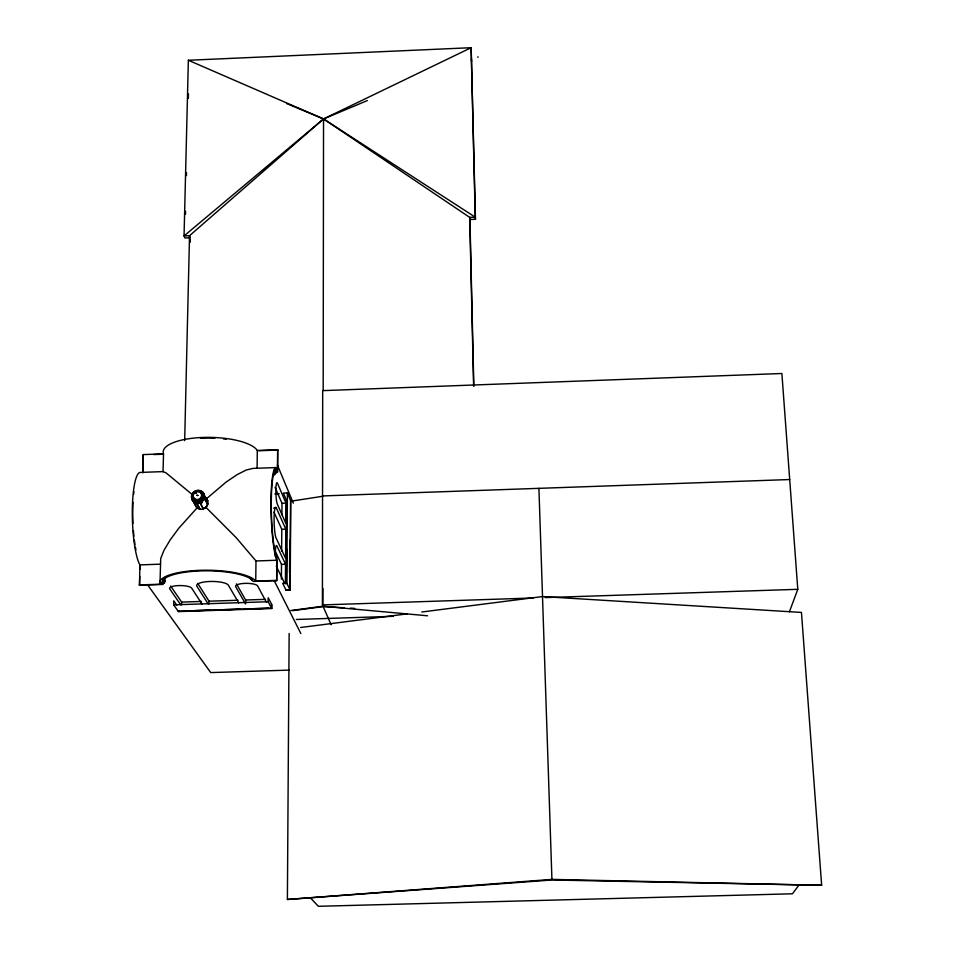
<?xml version="1.0" encoding="UTF-8"?>
<svg xmlns="http://www.w3.org/2000/svg" width="954" height="954" viewBox="0 0 954 954"><rect width="100%" height="100%" fill="white"/><g stroke="black" fill="none" stroke-linecap="round" stroke-linejoin="round"><path stroke-width="1.43" d="M331.133 624.691L322.404 604.908L322.69 390.639L781.886 373.503L797.782 589.322L789.447 611.693M290.743 610.524L322.905 606.243L322.929 588.356M323.179 390.15L323.537 118.928L471.145 47.7L475.474 219.277L469.94 219.503L469.714 217.381L323.537 118.928L188.367 60.269L184.05 235.936L184.909 237.999L190.371 237.784L189.524 235.71L184.05 235.936L323.537 118.928L367.373 100.564M281.394 579.102L281.502 564.374L275.241 551.281M281.609 551.209L281.788 529.327L274.001 512.143M281.895 514.85L281.99 503.295L275.05 487.351M285.425 583.383L285.556 564.231L276.91 545.903A11.043 1.455 88.3 0 0 275.348 556.23M276.374 508.041L285.806 529.184L285.604 558.364L276.111 538.068A15.729 2.063 88.1 0 1 274.096 518.368A15.729 2.063 88.1 0 1 276.374 508.041L273.595 508.136M285.997 503.152L285.854 523.388L277.268 503.974A10.923 1.431 88 0 1 275.873 490.201A10.923 1.431 88 0 1 277.447 483.213L285.997 503.152L281.99 503.295M285.962 583.931L286.558 500.552M286.749 501.017L283.362 493.075L287.416 492.944L290.755 500.874L290.171 590.168L286.117 589.81L286.391 590.347M286.438 582.989L286.677 549.17M290.171 590.168L286.784 583.168L287.416 492.944M421.811 612.003L542.504 596.56L801.455 612.432L821.644 885.288L551.984 879.993L287.392 899.467L289.134 633.432M289.539 572.603L289.754 540.238M289.98 589.763L290.553 500.409M271.58 604.18L271.544 608.139L178.124 611.192M271.747 608.533L271.783 604.574L268.169 597.741L268.134 601.736L271.747 608.533L178.398 611.586L173.676 604.848L173.783 600.853L176.74 605.11M273.178 474.734L274.752 474.675L274.776 471.705M142.695 472.457L143.243 454.581L163.516 453.854A47.605 15.538 1.2 0 1 203.011 437.445A47.605 15.538 1.2 0 1 257.306 450.467L277.674 449.728L277.626 471.896L276.052 471.956L276.076 469.523M192.219 494.518L166.02 472.862L163.051 471.61L140.31 472.421A47.712 9.313 88.2 0 0 132.308 511.678A47.712 9.313 88.2 0 0 139.892 564.887L139.499 585.219L162.776 584.444L162.263 581.093A46.436 12.474 0.7 0 1 200.614 570.909A46.436 12.474 0.7 0 1 249.733 578.172L253.311 581.427L276.696 580.652L276.72 560.26A47.843 6.261 88.1 0 1 270.996 501.065A47.843 6.261 88.1 0 1 277.507 469.129L277.674 449.728M276.696 580.652L276.887 558.066L275.253 552.915A45.709 5.974 88.1 0 1 271.294 501.625A45.709 5.974 88.1 0 1 275.992 469.714L277.626 471.896M276.553 580.366L255.744 581.058L255.982 560.964L236.187 537.674L205.611 507.027M257.091 468.474L257.306 450.467M236.437 583.884L245.619 599.994L245.56 603.954L235.674 586.71A11.126 2.981 0.4 0 1 245.023 583.371A11.126 2.981 0.4 0 1 257.687 585.983L266.285 602.022M208.986 603.834L209.033 601.199L197.74 583.383M185.493 214.233L185.565 211.251M186.435 175.596L186.507 172.614M188.32 98.322L188.427 93.862M178.899 611.574L178.923 610.584M184.671 440.676L189.524 235.71L323.537 118.928L475.247 217.154L475.474 219.277M181.57 604.741L181.63 602.105L170.647 585.994M190.263 242.233L190.335 239.263M164.076 583.156L163.337 580.485L164.076 583.156L161.274 583.24M164.422 580.473L164.458 578.923L165.376 581.857L164.422 580.473L164.517 578.1M139.284 584.933L159.986 584.242L160.701 558.567L163.969 550.327L170.158 539.94L178.899 528.099L197.609 507.301M163.027 471.729L163.516 453.854M162.168 583.586L162.216 582.035L162.776 584.444M139.499 585.219L139.761 576.383M139.976 569.383L140.107 565.173M142.897 472.79L143.243 454.581M163.301 582.023L163.384 579.603A45.339 12.211 0.7 0 1 166.33 576.669M191.623 497.308L191.826 495.686A6.595 6.141 -26.6 0 1 192.458 494.148M799.285 884.656L792.464 893.791L318.35 906.3L310.241 897.666M205.754 499.359L226.17 482.02L237.141 474.627L246.287 470L253.06 468.39L275.909 467.579M291.793 501.065L322.535 496.307M292.556 610.679L323.513 606.553L344.287 607.793M300.617 627.505L407.119 613.875M287.392 899.467L551.925 879.385L821.644 885.288M192.374 495.651L191.861 498.906L195.176 504.797A6.535 6.094 -26.7 0 0 199.791 508.864L196.5 502.496L199.875 502.281L203.13 508.649A6.535 6.094 -26.7 0 0 207.638 503.986L204.43 498.095L204.394 494.876A6.595 6.141 -26.6 0 0 201.318 491.298M203.846 494.911L207.602 500.79L203.846 494.911L203.894 498.131L207.638 503.986M203.894 498.131L204.43 498.095A6.595 6.141 -26.6 0 1 199.875 502.794L196.512 503.02A6.595 6.141 -26.6 0 1 191.861 498.906L195.176 504.797M188.367 60.269L471.145 47.7L475.247 217.154L469.714 217.381L473.613 385.464M153.689 454.557L163.444 454.211M258.88 450.765L277.817 450.073M274.406 469.773L275.623 470.942L277.197 470.894M275.634 471.98L274.06 472.039L274.621 473.339L276.183 473.291L274.442 470.835M274.788 493.933L279.236 493.778M322.547 495.937L789.697 479.54M281.788 529.327L285.806 529.184M139.892 564.887L160.522 564.184M255.982 560.964L276.72 560.26M281.502 564.374L285.556 564.231M286.784 583.168L282.682 583.311L286.117 590.299M285.914 589.894L290.183 589.667M181.63 602.105L201.521 601.449M209.033 601.199L238.059 600.245M245.619 599.994L265.558 599.339M173.676 604.848L268.134 601.736M322.404 604.908L533.25 597.991M545.223 597.598L797.782 589.322M195.653 610.572L210.536 610.083M223.928 609.642L240.289 609.105M253.681 608.676L268.563 608.187M296.336 619.468L393.298 616.32M289.193 670.113L210.715 672.582L147.429 584.623M350.225 608.139L354.673 608.402M198.062 490.678L199.744 490.785M322.905 606.243L427.511 615.783M286.594 103.545L323.537 118.928M249.793 577.528L252.416 580.211M180.7 604.824L169.752 588.904A11.15 2.969 0.9 0 1 178.756 585.577A11.15 2.969 0.9 0 1 191.706 588.165L202.069 604.132M208.199 603.977L196.906 586.269A15.956 4.269 0.7 0 1 210.035 581.475A15.956 4.269 0.7 0 1 228.388 585.219L238.715 602.892M199.791 508.864L196.5 502.496M203.13 508.649L199.875 502.281M274.227 580.712L300.844 633.528M284.793 583.586L276.72 567.081A11.043 1.455 88.3 0 1 276.338 565.937M274.06 473.065L274.752 474.675M275.623 470.942L276.052 471.956M277.352 464.944L293.331 503.163M471.419 58.993L471.646 61.402M477.93 56.751L477.978 57.359M538.915 488.341L542.516 596.214M542.504 596.56L551.925 879.385M469.94 219.503L473.828 386.382M207.078 501.899L207.101 504.022M195.689 502.627L195.713 504.761M206.1 498.513A6.535 6.094 -26.7 0 1 204.883 508.303A6.535 6.094 -26.7 0 1 195.391 505.167M194.819 491.727A6.595 6.141 -26.6 0 1 196.381 491M205.897 498.143A6.535 6.094 -26.7 0 1 207.602 500.79M199.243 491.37A5.497 5.116 -26.6 0 1 203.238 497.022A5.497 5.116 -26.6 0 1 197.466 501.661A5.497 5.116 -26.6 0 1 192.469 496.807M192.636 495.46A5.497 5.116 -26.6 0 1 195.129 492.145M193.304 494.983A4.4 4.102 -26.6 0 1 200.28 492.431A4.4 4.102 -26.6 0 1 199.386 499.443A4.4 4.102 -26.6 0 1 193.173 496.068M159.986 584.242A48.606 13.058 0.7 0 1 200.257 570.313A48.606 13.058 0.7 0 1 255.744 581.058M135.921 549.862A45.577 8.896 88.2 0 1 135.444 547.298M134.991 544.555A45.577 8.896 88.2 0 1 134.383 540.214M133.918 536.231A45.577 8.896 88.2 0 1 133.417 530.651M132.976 523.484A45.577 8.896 88.2 0 1 133.023 502.186M133.62 494.387A45.577 8.896 88.2 0 1 133.918 491.715M200.495 438.303A45.47 14.847 1.2 0 1 214.888 438.232M223.427 438.912A45.47 14.847 1.2 0 1 226.17 439.257M200.877 502.675L201.926 502.77L200.877 502.675M195.522 493.003L196.56 493.242L195.57 492.884M196.81 495.341L197.872 495.436L196.81 495.341M196.274 502.591A6.595 6.141 -26.6 0 0 204.156 494.446A6.595 6.141 -26.6 0 0 193.233 492.371A6.595 6.141 -26.6 0 0 196.274 502.591M196.166 500.898A5.509 5.128 -26.6 0 0 202.749 494.112A5.509 5.128 -26.6 0 0 193.638 492.371A5.509 5.128 -26.6 0 0 196.166 500.898M196.25 499.538A4.4 4.102 -26.6 0 0 201.521 494.1A4.4 4.102 -26.6 0 0 194.222 492.717A4.4 4.102 -26.6 0 0 196.25 499.538"/></g></svg>
